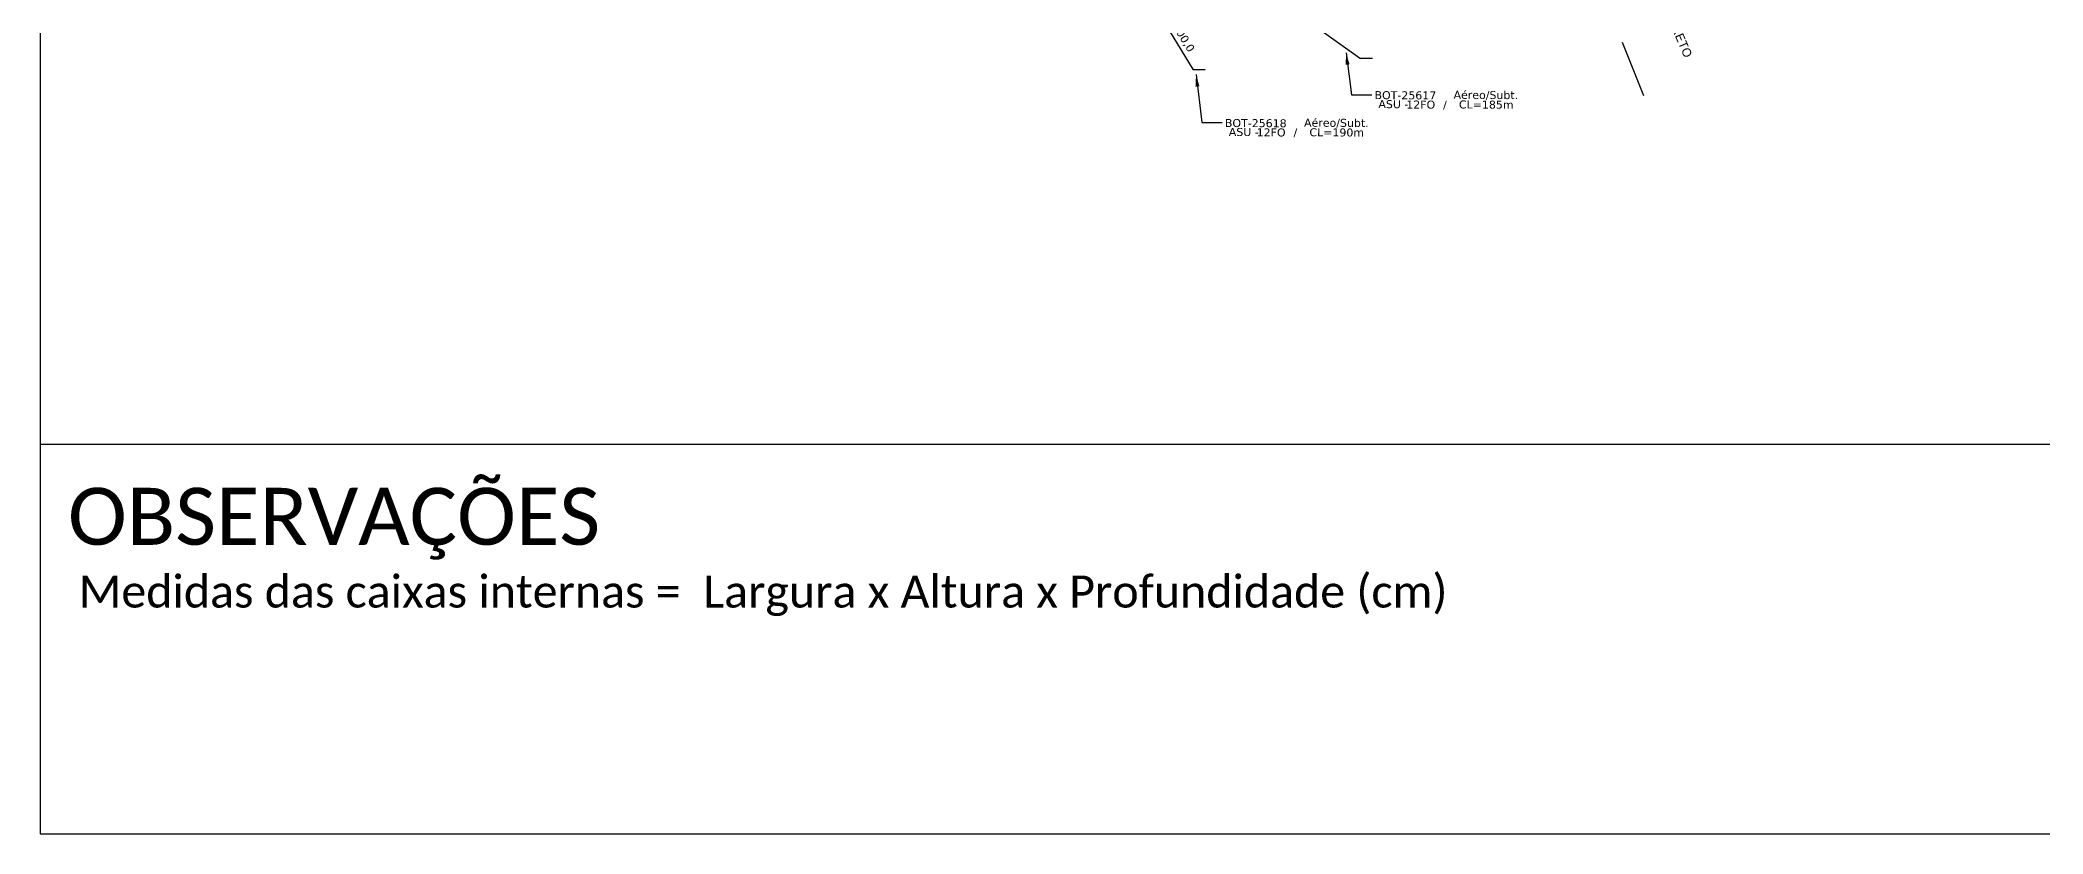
# Model space of a CAD drawing. Extents: x -89 to 749, y 705 to 1299.
# Drawn here: x -89.3 to 161, y 705 to 804.3 of the extents above; entities that cross this region are included whole.
import ezdxf
from ezdxf.enums import TextEntityAlignment as Align

# ---------------------------------------------------------------- set-up
doc = ezdxf.new("R2010")
doc.units = 0
for name, color, linetype in [('CAP a instalar', 1, 'Continuous'), ('celulas gpon', 7, 'Continuous'), ('label_cabos', 7, 'Continuous'), ('Legenda', 1, 'Continuous'), ('QUADRA', 7, 'Continuous')]:
    doc.layers.add(name, color=color, linetype=linetype)
doc.layers.add('EXTRA', color=50, linetype='Continuous', plot=False)
doc.layers.add('Segmento Logradouro Texto', color=7, linetype='Continuous', lineweight=0)
doc.styles.add('DIGICADE', font='arial.ttf')
doc.styles.add('siredit', font='verdana.ttf')
doc.styles.get("Standard").update_dxf_attribs({"font": 'arial.ttf'})
doc.styles.add('WMF-Calibri0', font='calibri.ttf')
doc.dimstyles.new('ISO-25', dxfattribs={"dimtxt": 2.5, "dimasz": 2.5, "dimexe": 1.25, "dimexo": 0.625, "dimtad": 1, "dimtxsty": 'Standard', "dimcen": 2.5, "dimadec": 0, "dimazin": 0, "dimtfac": 1, "dimtmove": 0, "dimatfit": 3, "dimfxl": 0, "dimarcsym": 0})

# ---------------------------------------------------------------- blocks, each defined once
blk = doc.blocks.new('LEGENDA DOS CABOS')
at = {"layer": 'EXTRA', "color": 0, "style": 'siredit'}
for tag, p in [('ID', (4.6, 0.97)), ('XX', (9.03, 0.97))]:
    blk.add_attdef(tag, text='', height=0.48, rotation=359.69, dxfattribs=at).set_placement(p, align=Align.MIDDLE_CENTER)
at = {"layer": 'Legenda', "color": 0, "style": 'siredit'}
for tag, p in [('TIPO_CABO', (1.31, 0)), ('CABO', (4.69, -0.05)), ('/', (6.81, -0.05)), ('METROS', (10.03, -0.05))]:
    blk.add_attdef(tag, text='', height=0.8, rotation=359.69, dxfattribs=at).set_placement(p, align=Align.MIDDLE_CENTER)

msp = doc.modelspace()

# ---------------------------------------------------------------- linework, layer by layer
msp.add_lwpolyline([(-89.32, 705.02), (749.25, 705.02), (749.25, 1299.02), (-89.32, 1299.02), (-89.32, 705.02)])
at = {"color": 7}
msp.add_lwpolyline([(-89.24, 753.78), (237.71, 753.78)], dxfattribs=at)
at = {"layer": 'CAP a instalar', "color": 8, "ltscale": 5}
for points in [[(54.37, 817.27), (48.83, 810.45), (54.82, 800.58)], [(55.05, 817.02), (65.16, 809.55), (75.74, 801.98)], [(77.23, 801.98), (75.74, 801.98)], [(56.31, 800.58), (54.82, 800.58)]]:
    msp.add_lwpolyline(points, dxfattribs=at)
at = {"layer": 'QUADRA', "color": 4}
msp.add_lwpolyline([(111.15, 797.31), (108.48, 803.97)], dxfattribs=at)

# ---------------------------------------------------------------- block references
at = {"color": 2, "lineweight": 0}
ref = msp.add_blockref('LEGENDA DOS CABOS', (77.1, 795.75), dxfattribs=at)
ref.add_attrib('ID', 'BOT-25617', dxfattribs={"layer": 'label_cabos', "color": 0, "height": 1, "rotation": 359.69, "style": 'siredit'}).set_placement((81.34, 797.38), align=Align.MIDDLE_CENTER)
ref.add_attrib('CABO', '12FO', dxfattribs={"layer": 'label_cabos', "color": 0, "height": 1, "rotation": 359.69, "style": 'siredit'}).set_placement((83.26, 796.22), align=Align.MIDDLE_CENTER)
ref.add_attrib('METROS', 'CL=185m', dxfattribs={"layer": 'label_cabos', "color": 0, "height": 1, "rotation": 359.69, "style": 'siredit'}).set_placement((91.45, 796.22), align=Align.MIDDLE_CENTER)
ref.add_attrib('XX', 'Aéreo/Subt.', dxfattribs={"layer": 'label_cabos', "color": 0, "height": 1, "rotation": 359.69, "style": 'siredit'}).set_placement((91.4, 797.42), align=Align.MIDDLE_CENTER)
ref.add_attrib('/', '/', dxfattribs={"layer": 'label_cabos', "color": 0, "height": 1, "rotation": 359.69, "style": 'siredit'}).set_placement((86.29, 796.22), align=Align.MIDDLE_CENTER)
ref.add_attrib('TIPO_CABO', 'ASU -', dxfattribs={"layer": 'label_cabos', "color": 0, "height": 1, "rotation": 359.69, "style": 'siredit'}).set_placement((79.84, 796.27), align=Align.MIDDLE_CENTER)
ref = msp.add_blockref('LEGENDA DOS CABOS', (58.4, 792.27), dxfattribs=at)
ref.add_attrib('ID', 'BOT-25618', dxfattribs={"layer": 'label_cabos', "color": 0, "height": 1, "rotation": 359.69, "style": 'siredit'}).set_placement((62.64, 793.9), align=Align.MIDDLE_CENTER)
ref.add_attrib('CABO', '12FO', dxfattribs={"layer": 'label_cabos', "color": 0, "height": 1, "rotation": 359.69, "style": 'siredit'}).set_placement((64.56, 792.74), align=Align.MIDDLE_CENTER)
ref.add_attrib('METROS', 'CL=190m', dxfattribs={"layer": 'label_cabos', "color": 0, "height": 1, "rotation": 359.69, "style": 'siredit'}).set_placement((72.76, 792.74), align=Align.MIDDLE_CENTER)
ref.add_attrib('XX', 'Aéreo/Subt.', dxfattribs={"layer": 'label_cabos', "color": 0, "height": 1, "rotation": 359.69, "style": 'siredit'}).set_placement((72.71, 793.94), align=Align.MIDDLE_CENTER)
ref.add_attrib('/', '/', dxfattribs={"layer": 'label_cabos', "color": 0, "height": 1, "rotation": 359.69, "style": 'siredit'}).set_placement((67.59, 792.74), align=Align.MIDDLE_CENTER)
ref.add_attrib('TIPO_CABO', 'ASU -', dxfattribs={"layer": 'label_cabos', "color": 0, "height": 1, "rotation": 359.69, "style": 'siredit'}).set_placement((61.14, 792.79), align=Align.MIDDLE_CENTER)

# ---------------------------------------------------------------- texts
at = {"color": 7, "style": 'WMF-Calibri0'}
msp.add_text('OBSERVAÇÕES', height=7.1308, dxfattribs=at).set_placement((-85.83, 741.17))
at = {"color": 7, "insert": (-84.48, 737.33), "char_height": 4, "width": 658.8434, "attachment_point": 1, "style": 'WMF-Calibri0'}
msp.add_mtext('Medidas das caixas internas =  Largura x Altura x Profundidade (cm)', dxfattribs=at)
at = {"layer": 'celulas gpon', "style": 'siredit'}
msp.add_text('100,0', height=1, rotation=301.2681, dxfattribs=at).set_placement((52.19, 806.02))
at = {"layer": 'Segmento Logradouro Texto', "color": 5, "linetype": 'Continuous', "insert": (110.7, 817.6), "char_height": 1.0878, "width": 24.0299, "attachment_point": 1, "rotation": 293.2829, "style": 'DIGICADE'}
msp.add_mtext('RUA PAULO BARRETO', dxfattribs=at)

# ---------------------------------------------------------------- leaders
at = {"color": 2, "lineweight": 0}
for points in [[(73.93, 802.7), (74.59, 797.43), (77.15, 797.43)], [(55.17, 799.98), (55.89, 793.96), (58.45, 793.96)]]:
    msp.add_leader(points, dimstyle='ISO-25', override={"dimasz": 1.5, "dimtad": 0}, dxfattribs=at)

doc.saveas('drawing.dxf')
